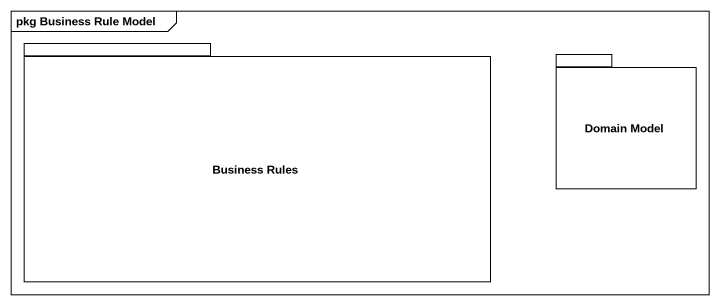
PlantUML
@startuml
mainframe pkg Business Rule Model
package "Business Rules" as Business_Rules {
}
package "Domain Model" as Domain_Model {
}
@enduml
